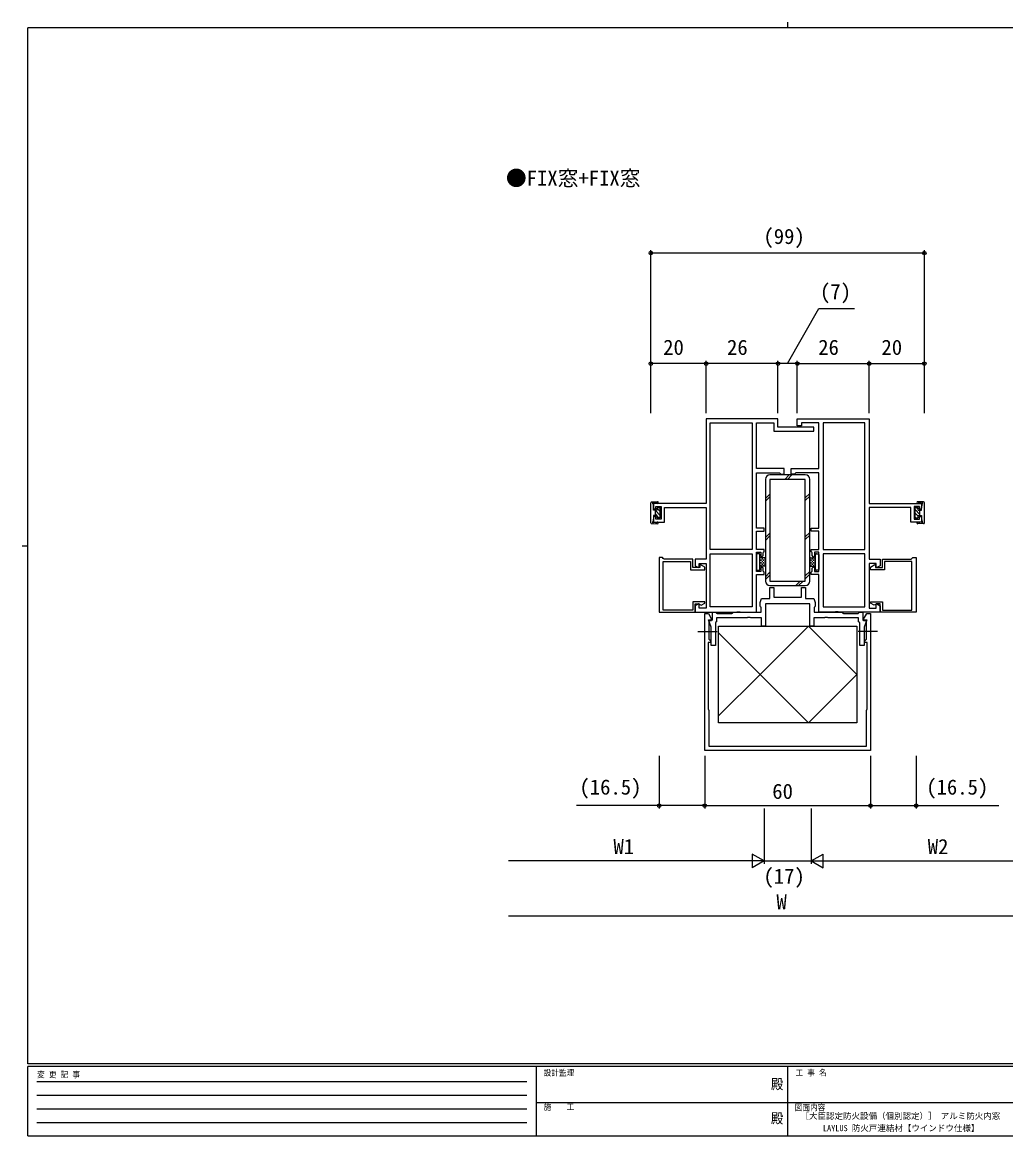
# Model space of a CAD drawing. Units: millimetres on the paper. Extents: x -283 to 283, y -202 to 202.
# Drawn here: x -283.4 to 72.5, y -201.5 to 201.5 of the extents above; entities that cross this region are included whole.
import ezdxf
from ezdxf.enums import TextEntityAlignment as Align

# ---------------------------------------------------------------- set-up
doc = ezdxf.new("R2010")
doc.units = ezdxf.units.MM
for name, color, linetype in [('0-1_USER1', 3, 'Continuous'), ('0-2_YKK_11', 7, 'Continuous'), ('0-3_YKK_12', 2, 'Continuous'), ('0-4_YKK_13', 4, 'Continuous'), ('0-5_YKK_D', 6, 'Continuous'), ('0-6_YKK_ZWAK', 7, 'Continuous')]:
    doc.layers.add(name, color=color, linetype=linetype)
doc.styles.add('ＭＳ ゴシック', font='')
doc.styles.get('ＭＳ ゴシック').set_extended_font_data('MS Gothic')

msp = doc.modelspace()

# ---------------------------------------------------------------- linework, layer by layer
at = {"layer": '0-2_YKK_11'}
for points in [[(-35.9, 57.962), (-35.9, 27.362), (-54.9, 27.362), (-54.9, 25.662), (-54.4, 25.162), (-54.1, 25.462), (-54.1, 26.262), (-52.2, 26.262), (-52.2, 21.662), (-54.1, 21.662), (-54.1, 22.462), (-54.4, 22.762), (-54.9, 22.262), (-54.9, 20.562), (-51, 20.562), (-51, 25.862), (-35.9, 25.862), (-35.9, 7.162), (-39.9, 7.162), (-39.9, 4.808), (-38.7, 4.115), (-38.4, 4.288), (-38.4, 5.662), (-35.9, 5.662), (-35.9, -10.538), (-38.4, -10.538), (-38.4, -9.165), (-38.7, -8.992), (-39.9, -9.685), (-39.9, -12.038), (-24.871, -12.038), (-24.679, -11.895), (-23.721, -11.895), (-23.529, -12.038), (-17.7, -12.038), (-17.7, 1.662), (-14.9, 1.662), (-14.9, 2.462), (-15.1, 2.662), (-15.3, 2.862)], [(-15.3, 2.862), (-15.3, 3.862), (-15.8, 4.362), (-16.1, 4.062), (-16.1, 2.662), (-17.7, 2.662), (-17.7, 9.662), (-16.1, 9.662), (-16.1, 8.262), (-15.8, 7.962), (-15.3, 8.462), (-15.3, 9.462), (-15.1, 9.662), (-14.9, 9.862), (-14.9, 10.662), (-17.7, 10.662), (-17.7, 17.362), (-14.9, 17.362), (-14.9, 18.362), (-17.7, 18.362), (-17.7, 38.462), (-9.4, 38.462), (-9.2, 38.262), (-8.9, 37.962), (-7.7, 37.962), (-7.7, 39.962), (-17.7, 39.962), (-17.7, 56.462), (-11.4, 56.462), (-11.4, 53.462), (3.1, 53.462), (3.1, 54.962), (-9.9, 54.962), (-9.9, 57.962), (-35.9, 57.962)], [(2.5, 2.862), (2.5, 3.862), (3, 4.362), (3.3, 4.062), (3.3, 2.662), (4.9, 2.662), (4.9, 9.662), (3.3, 9.662), (3.3, 8.262), (3, 7.962), (2.5, 8.462), (2.5, 9.462), (2.3, 9.662), (2.1, 9.862), (2.1, 10.662), (4.9, 10.662), (4.9, 17.362), (2.1, 17.362), (2.1, 18.362), (4.9, 18.362), (4.9, 38.462), (-3.4, 38.462), (-3.6, 38.262), (-3.9, 37.962), (-5.1, 37.962), (-5.1, 39.962), (4.9, 39.962), (4.9, 56.462), (-1.4, 56.462), (-1.4, 55.462), (-2.9, 55.462), (-2.9, 57.962), (23.1, 57.962)], [(23.1, 57.962), (23.1, 27.362), (42.1, 27.362), (42.1, 25.662), (41.6, 25.162), (41.3, 25.462), (41.3, 26.262), (39.4, 26.262), (39.4, 21.662), (41.3, 21.662), (41.3, 22.462), (41.6, 22.762), (42.1, 22.262), (42.1, 20.562), (38.2, 20.562), (38.2, 25.862), (23.1, 25.862), (23.1, 7.162), (27.1, 7.162), (27.1, 4.808), (25.9, 4.115), (25.6, 4.288), (25.6, 5.662), (23.1, 5.662), (23.1, -10.538), (25.6, -10.538), (25.6, -9.165), (25.9, -8.992), (27.1, -9.685), (27.1, -12.038), (12.071, -12.038), (11.879, -11.895), (10.921, -11.895), (10.729, -12.038), (4.9, -12.038), (4.9, 1.662), (2.1, 1.662), (2.1, 2.462), (2.3, 2.662), (2.5, 2.862)], [(-12.9, -7.038), (-12.9, -3.038), (-11.4, -3.038), (-11.4, -6.538), (-6.4, -6.538), (-1.4, -6.538), (-1.4, -3.038), (0.1, -3.038), (0.1, -7.038), (3.054, -7.038), (3.6, -8.538), (3.6, -9.838), (3.4, -10.038), (3.2, -10.238), (3.2, -12.038), (13.3, -12.038), (13.6, -12.338), (13.8, -12.538), (19.1, -12.538), (19.3, -12.338), (19.6, -12.038), (20.8, -12.038), (20.8, -14.838), (22.228, -14.838), (21.3, -17.389), (21.3, -24.038), (19.7, -24.038), (19.7, -15.738), (19.3, -15.507), (19.3, -14.038)], [(19.3, -14.038), (8.271, -14.038), (8.079, -13.895), (7.121, -13.895), (6.929, -14.038), (3.1, -14.038), (3.1, -17.038), (1.6, -17.038), (1.6, -9.038), (-6.4, -9.038), (-14.4, -9.038), (-14.4, -17.038), (-15.9, -17.038), (-15.9, -14.038), (-19.729, -14.038), (-19.921, -13.895), (-20.879, -13.895), (-21.071, -14.038), (-32.1, -14.038), (-32.1, -15.507), (-32.5, -15.738), (-32.5, -24.038), (-34.1, -24.038), (-34.1, -17.389), (-35.028, -14.838), (-33.6, -14.838), (-33.6, -12.038), (-32.4, -12.038), (-32.1, -12.338), (-31.9, -12.538), (-26.6, -12.538), (-26.4, -12.338), (-26.1, -12.038), (-16, -12.038), (-16, -10.238), (-16.2, -10.038), (-16.4, -9.838), (-16.4, -8.538), (-15.854, -7.038), (-12.9, -7.038)]]:
    msp.add_lwpolyline(points, dxfattribs=at)
for points in [[(-19.2, 56.462), (-19.2, 10.662), (-34.4, 10.662), (-34.4, 56.462)], [(6.4, 56.462), (6.4, 10.662), (21.6, 10.662), (21.6, 56.462)], [(-19.2, 9.162), (-19.2, -10.038), (-34.4, -10.038), (-34.4, 9.162)], [(6.4, 9.162), (6.4, -10.038), (21.6, -10.038), (21.6, 9.162)], [(-52.9, 7.762), (-52.9, -12.038), (-39.9, -12.038), (-39.9, -9.038), (-38.4, -9.038), (-38.2, -9.238), (-37.75, -9.498), (-36.4, -8.719), (-36.4, -8.238), (-40.7, -8.238), (-40.7, -11.238), (-51.4, -11.238), (-51.4, 6.362), (-41.5, 6.362), (-41.5, 3.362), (-36.4, 3.362), (-36.4, 4.269), (-38, 5.193), (-38.2, 5.077), (-38.2, 4.162), (-40.7, 4.162), (-40.7, 7.162), (-51.1, 7.162), (-51.4, 7.462), (-51.7, 7.762)], [(40.1, 7.762), (40.1, -12.038), (27.1, -12.038), (27.1, -9.038), (25.6, -9.038), (25.4, -9.238), (24.95, -9.498), (23.6, -8.719), (23.6, -8.238), (27.9, -8.238), (27.9, -11.238), (38.6, -11.238), (38.6, 6.362), (28.7, 6.362), (28.7, 3.362), (23.6, 3.362), (23.6, 4.269), (25.2, 5.193), (25.4, 5.077), (25.4, 4.162), (27.9, 4.162), (27.9, 7.162), (38.3, 7.162), (38.6, 7.462), (38.9, 7.762)], [(23.6, -62.038), (-36.4, -62.038), (-36.4, -12.538), (-35.1, -12.538), (-33.777, -14.83), (-33.973, -15.17), (-34.9, -15.17), (-34.9, -21.738), (-34.6, -22.038), (-34.3, -22.338), (-34.3, -23.038), (-35.2, -23.038), (-35.2, -47.038), (-34.9, -47.558), (-34.9, -60.538), (22.1, -60.538), (22.1, -47.558), (22.4, -47.038), (22.4, -23.038), (21.5, -23.038), (21.5, -22.338), (21.8, -22.038), (22.1, -21.738), (22.1, -15.17), (21.173, -15.17), (20.977, -14.83), (22.3, -12.538), (23.6, -12.538)]]:
    msp.add_lwpolyline(points, close=True, dxfattribs=at)
at = {"layer": '0-3_YKK_12'}
for p, q in [((-39.9, -10.238), (-39.9, -10.538)), ((27.1, -10.238), (27.1, -10.538))]:
    msp.add_line(p, q, dxfattribs=at)
at = {"layer": '0-4_YKK_13'}
for p, q in [((0, 37.662), (-12.8, 37.662)), ((-7.46, 36.062), (-5.86, 37.662)), ((-6.46, 36.062), (-4.86, 37.662)), ((-14.4, 36.062), (-14.4, -0.738)), ((1.6, -0.738), (1.6, 36.062)), ((-14.4, 29.121), (-12.8, 30.721)), ((-14.4, 28.121), (-12.8, 29.721)), ((0, 29.379), (1.6, 30.979)), ((0, 28.379), (1.6, 29.979)), ((-55.9, 20.332), (-55.9, 27.591)), ((-55.61, 27.891), (-53.517, 27.961)), ((-55.016, 27.524), (-54.991, 27.493)), ((-54.9, 24.912), (-54.9, 26.212)), ((-53.6, 24.912), (-54.9, 24.912)), ((-54.721, 27.399), (-53.786, 27.552)), ((-54.25, 23.012), (-54.25, 24.912)), ((-54.25, 24.79), (-52.5, 23.04)), ((-53.6, 24.912), (-53.6, 25.612)), ((-53.6, 25.488), (-52.5, 24.388)), ((-53.3, 25.912), (-52.8, 25.912)), ((-52.605, 25.84), (-52.572, 25.806)), ((-52.5, 22.312), (-52.5, 25.612)), ((39.7, 22.312), (39.7, 25.612)), ((39.7, 25.133), (41.45, 23.383)), ((40.5, 25.912), (40, 25.912)), ((40.269, 25.912), (40.8, 25.38)), ((42.81, 27.891), (40.717, 27.961)), ((40.8, 24.912), (40.8, 25.612)), ((40.8, 24.912), (42.1, 24.912)), ((41.921, 27.399), (40.986, 27.552)), ((41.269, 24.912), (41.45, 24.73)), ((41.45, 23.012), (41.45, 24.912)), ((42.1, 24.912), (42.1, 26.212)), ((42.216, 27.524), (42.191, 27.493)), ((43.1, 20.332), (43.1, 27.591)), ((-55.016, 20.4), (-54.991, 20.431)), ((-53.6, 23.012), (-54.9, 23.012)), ((-54.9, 23.012), (-54.9, 21.712)), ((-54.721, 20.524), (-53.786, 20.371)), ((-54.25, 23.443), (-53.818, 23.012)), ((-53.6, 22.312), (-53.6, 23.012)), ((-53.6, 22.793), (-52.818, 22.012)), ((-53.3, 22.012), (-52.8, 22.012)), ((39.7, 23.786), (40.8, 22.686)), ((39.7, 22.439), (40.127, 22.012)), ((40.5, 22.012), (40, 22.012)), ((40.8, 22.312), (40.8, 23.012)), ((40.8, 23.012), (42.1, 23.012)), ((41.921, 20.524), (40.986, 20.371)), ((42.1, 23.012), (42.1, 21.712)), ((42.216, 20.4), (42.191, 20.431)), ((-55.61, 20.032), (-53.517, 19.962)), ((-14.4, 14.979), (-12.8, 16.579)), ((0, 15.237), (1.6, 16.837)), ((42.81, 20.032), (40.717, 19.962)), ((-14.4, 13.979), (-12.8, 15.579)), ((0, 14.237), (1.6, 15.837)), ((-17.7, 8.862), (-17.7, 3.462)), ((-16.8, 9.162), (-17.4, 9.162)), ((-16.5, 3.462), (-16.5, 8.862)), ((3.7, 3.462), (3.7, 8.862)), ((4, 9.162), (4.6, 9.162)), ((4.9, 8.862), (4.9, 3.462)), ((-14.7, 7.662), (-16.5, 7.662)), ((-14.7, 4.662), (-16.5, 4.662)), ((-16.053, 7.662), (-16.053, 7.51)), ((-16.053, 7.034), (-16.053, 6.558)), ((-16.053, 6.082), (-16.053, 5.605)), ((-16.053, 5.129), (-16.053, 4.662)), ((-15.576, 7.51), (-15.576, 7.034)), ((-15.576, 6.558), (-15.576, 6.082)), ((-15.576, 5.605), (-15.576, 5.129)), ((-15.1, 7.662), (-15.1, 7.51)), ((-15.1, 7.034), (-15.1, 6.558)), ((-15.1, 6.082), (-15.1, 5.605)), ((-15.1, 5.129), (-15.1, 4.662)), ((-14.624, 7.51), (-14.624, 7.034)), ((-14.624, 6.558), (-14.624, 6.082)), ((-14.624, 5.605), (-14.624, 5.129)), ((-14.4, 7.362), (-14.4, 4.962)), ((1.6, 7.362), (1.6, 4.962)), ((1.9, 7.662), (3.7, 7.662)), ((1.9, 4.662), (3.7, 4.662)), ((2.045, 7.662), (2.045, 7.51)), ((2.045, 7.034), (2.045, 6.558)), ((2.045, 6.082), (2.045, 5.605)), ((2.045, 5.129), (2.045, 4.662)), ((2.521, 7.51), (2.521, 7.034)), ((2.521, 6.558), (2.521, 6.082)), ((2.521, 5.605), (2.521, 5.129)), ((2.997, 7.662), (2.997, 7.51)), ((2.997, 7.034), (2.997, 6.558)), ((2.997, 6.082), (2.997, 5.605)), ((2.997, 5.129), (2.997, 4.662)), ((3.474, 7.51), (3.474, 7.034)), ((3.474, 6.558), (3.474, 6.082)), ((3.474, 5.605), (3.474, 5.129)), ((-17.4, 3.162), (-16.8, 3.162)), ((-14.4, 0.837), (-12.8, 2.437)), ((-14.4, -0.163), (-12.8, 1.437)), ((0, 1.095), (1.6, 2.695)), ((0, 0.095), (1.6, 1.695)), ((4.6, 3.162), (4, 3.162)), ((-12.8, -2.338), (0, -2.338)), ((-3.433, -2.338), (-1.833, -0.738)), ((-2.433, -2.338), (-0.833, -0.738)), ((-38.9, -19.038), (-31.9, -19.038)), ((-16.4, -34.538), (-31.4, -19.538)), ((-16.4, -34.538), (1.1, -17.038)), ((18.6, -34.538), (1.1, -17.038)), ((26.1, -19.038), (19.1, -19.038)), ((-16.4, -34.538), (-31.4, -49.538)), ((-16.4, -34.538), (1.1, -52.038)), ((18.6, -34.538), (1.1, -52.038))]:
    msp.add_line(p, q, dxfattribs=at)
for points in [[(-12.8, 36.062), (-12.8, -0.738), (0, -0.738), (0, 36.062)], [(18.6, -52.038), (-31.4, -52.038), (-31.4, -17.038), (18.6, -17.038)]]:
    msp.add_lwpolyline(points, close=True, dxfattribs=at)
for centre, radius, start, end in [((-12.8, 36.062), 1.6, 90, 180), ((0, 36.062), 1.6, 360, 90), ((-55.6, 27.591), 0.3, 91.93232, 180), ((-55.137, 27.439), 0.148, 34.84866, 214.84866), ((-56.9, 26.212), 2, 360, 34.84866), ((-54.77, 27.695), 0.3, 222.36553, 279.30979), ((-53.507, 27.662), 0.3, 201.40354, 91.93232), ((-53.3, 25.612), 0.3, 90, 180), ((-52.8, 25.612), 0.3, 360, 90), ((40, 25.612), 0.3, 90, 180), ((40.707, 27.662), 0.3, 88.06768, 338.59646), ((40.5, 25.612), 0.3, 0, 90), ((41.97, 27.695), 0.3, 260.69021, 317.63447), ((44.1, 26.212), 2, 145.15134, 180), ((42.337, 27.439), 0.148, 325.15134, 145.15134), ((42.8, 27.591), 0.3, 0, 88.06768), ((-55.6, 20.332), 0.3, 180, 268.06768), ((-55.137, 20.484), 0.148, 145.15134, 325.15134), ((-56.9, 21.712), 2, 325.15134, 0), ((-54.77, 20.228), 0.3, 80.69021, 137.63447), ((-53.507, 20.262), 0.3, 268.06768, 158.59646), ((-53.3, 22.312), 0.3, 180, 270), ((-52.8, 22.312), 0.3, 270, 0), ((40, 22.312), 0.3, 180, 270), ((40.707, 20.262), 0.3, 21.40354, 271.93232), ((40.5, 22.312), 0.3, 270, 0), ((41.97, 20.228), 0.3, 42.36553, 99.30979), ((44.1, 21.712), 2, 180, 214.84866), ((42.337, 20.484), 0.148, 214.84866, 34.84866), ((42.8, 20.332), 0.3, 271.93232, 0), ((-17.4, 8.862), 0.3, 90, 180), ((-16.8, 8.862), 0.3, 0, 90), ((4, 8.862), 0.3, 90, 180), ((4.6, 8.862), 0.3, 0, 90), ((-14.7, 7.362), 0.3, 0, 90), ((-14.7, 4.962), 0.3, 270, 0), ((1.9, 7.362), 0.3, 90, 180), ((1.9, 4.962), 0.3, 180, 270), ((-17.4, 3.462), 0.3, 180, 270), ((-16.8, 3.462), 0.3, 270, 0), ((4, 3.462), 0.3, 180, 270), ((4.6, 3.462), 0.3, 270, 0), ((-12.8, -0.738), 1.6, 180, 270), ((0, -0.738), 1.6, 270, 360)]:
    msp.add_arc(centre, radius, start, end, dxfattribs=at)
at = {"layer": '0-5_YKK_D'}
for p, q in [((-55.9, 59.962), (-55.9, 118.962)), ((43.1, 117.962), (-55.9, 117.962)), ((43.1, 59.962), (43.1, 118.962)), ((-55.9, 59.962), (-55.9, 78.962)), ((-35.9, 77.962), (-55.9, 77.962)), ((-35.9, 59.962), (-35.9, 78.962)), ((-35.9, 59.962), (-35.9, 78.962)), ((-9.9, 77.962), (-35.9, 77.962)), ((-9.9, 59.962), (-9.9, 78.962)), ((-9.9, 59.962), (-9.9, 78.962)), ((-2.9, 77.962), (-9.9, 77.962)), ((-2.9, 59.962), (-2.9, 78.962)), ((-2.9, 59.962), (-2.9, 78.962)), ((-2.9, 77.962), (23.1, 77.962)), ((23.1, 59.962), (23.1, 78.962)), ((23.1, 59.962), (23.1, 78.962)), ((23.1, 77.962), (43.1, 77.962)), ((43.1, 59.962), (43.1, 78.962)), ((-52.9, -64.038), (-52.9, -83.038)), ((-36.4, -64.038), (-36.4, -83.038)), ((-36.4, -64.038), (-36.4, -83.038)), ((23.6, -64.038), (23.6, -83.038)), ((23.6, -64.038), (23.6, -83.038)), ((40.1, -64.038), (40.1, -83.038)), ((-36.4, -82.038), (23.6, -82.038)), ((-14.9, -83.038), (-14.9, -103.038)), ((-14.9, -83.038), (-14.9, -103.038)), ((2.1, -83.038), (2.1, -103.038)), ((2.1, -83.038), (2.1, -103.038)), ((-14.9, -102.038), (-19.23, -99.538)), ((-19.23, -99.538), (-19.23, -104.538)), ((2.1, -102.038), (6.43, -99.538)), ((6.43, -104.538), (6.43, -99.538)), ((-19.9, -102.038), (-107.4, -102.038)), ((-14.9, -102.038), (-23.56, -102.038)), ((-14.9, -102.038), (-19.23, -104.538)), ((-14.9, -102.038), (2.1, -102.038)), ((2.1, -102.038), (6.43, -104.538)), ((2.1, -102.038), (10.76, -102.038)), ((7.1, -102.038), (94.6, -102.038)), ((94.6, -122.038), (-107.4, -122.038))]:
    msp.add_line(p, q, dxfattribs=at)
for points in [[(-6.4, 77.962), (4.893, 97.962), (17.785, 97.962)], [(-36.4, -82.038), (-52.9, -82.038), (-82.868, -82.038)], [(23.6, -82.038), (40.1, -82.038), (70.068, -82.038)]]:
    msp.add_lwpolyline(points, dxfattribs=at)
for centre in [(-55.9, 117.962), (43.1, 117.962), (-55.9, 77.962), (-35.9, 77.962), (-35.9, 77.962), (-9.9, 77.962), (-9.9, 77.962), (-2.9, 77.962), (-2.9, 77.962), (23.1, 77.962), (23.1, 77.962), (43.1, 77.962), (-52.9, -82.038), (-36.4, -82.038), (-36.4, -82.038), (23.6, -82.038), (23.6, -82.038), (40.1, -82.038)]:
    msp.add_circle(centre, 0.637, dxfattribs=at)
at = {"layer": '0-6_YKK_ZWAK'}
for p, q in [((-6.39, 201.5), (-6.39, 199.5)), ((268.6, 199.5), (-281.4, 199.5)), ((-281.4, -175.5), (-281.4, 199.5)), ((-283.4, 12), (-281.4, 12)), ((268.6, -175.5), (-281.4, -175.5)), ((241.6, -176.5), (-281.4, -176.5)), ((-281.4, -201.5), (-281.4, -176.5)), ((-97.4, -176.5), (-97.4, -201.5)), ((-6.4, -176.5), (-6.4, -201.5)), ((-278.115, -181.866), (-100.835, -181.866)), ((-278.115, -186.815), (-100.835, -186.815)), ((-278.115, -191.764), (-100.835, -191.764)), ((-97.4, -189.499), (-5.4, -189.499)), ((-5.4, -189.499), (86.6, -189.499)), ((-278.115, -196.713), (-100.835, -196.713)), ((-281.4, -201.5), (241.6, -201.5))]:
    msp.add_line(p, q, dxfattribs=at)

# ---------------------------------------------------------------- texts
at = {"layer": '0-1_USER1', "style": 'ＭＳ ゴシック'}
for s, height, p in [('●FIX窓+FIX窓', 5.499, (-108.355, 140.693)), ('［大臣認定防火設備（個別認定）］ アルミ防火内窓', 2.199, (-1.745, -196.107)), ('LAYLUS 防火戸連結材【ウインドウ仕様】', 2.199, (6.369, -200.518))]:
    msp.add_text(s, height=height, dxfattribs=at).set_placement(p, align=Align.BOTTOM_LEFT)
at = {"layer": '0-5_YKK_D', "style": 'ＭＳ ゴシック'}
for s, p in [('(99)', (-15.157, 119.614)), ('(7)', (5.309, 99.614)), ('20', (-51.44, 79.462)), ('26', (-28.333, 79.462)), ('26', (4.667, 79.462)), ('20', (27.56, 79.462)), ('(16.5)', (-81.751, -79.686)), ('(16.5)', (43.766, -79.686)), ('60', (-11.961, -81.238)), ('W1', (-69.445, -101.238)), ('W2', (44.309, -101.238)), ('(17)', (-15.157, -111.976)), ('W', (-10.448, -121.238))]:
    msp.add_text(s, height=5.499, dxfattribs=at).set_placement(p, align=Align.BOTTOM_LEFT)
at = {"layer": '0-6_YKK_ZWAK', "style": 'ＭＳ ゴシック', "width": 0.9}
for s, height, p in [('設計監理', 2.199, (-94.708, -180.452)), ('工 事 名', 2.199, (-3.534, -180.452)), ('変 更 記 事', 2.199, (-278.033, -181.105)), ('殿', 3.666, (-12.458, -185.754)), ('施\u3000\u3000工', 2.199, (-94.708, -192.824)), ('殿', 3.666, (-12.458, -198.127)), ('図面内容', 2.199, (-3.816, -193.034))]:
    msp.add_text(s, height=height, dxfattribs=at).set_placement(p, align=Align.BOTTOM_LEFT)

doc.saveas('drawing.dxf')
